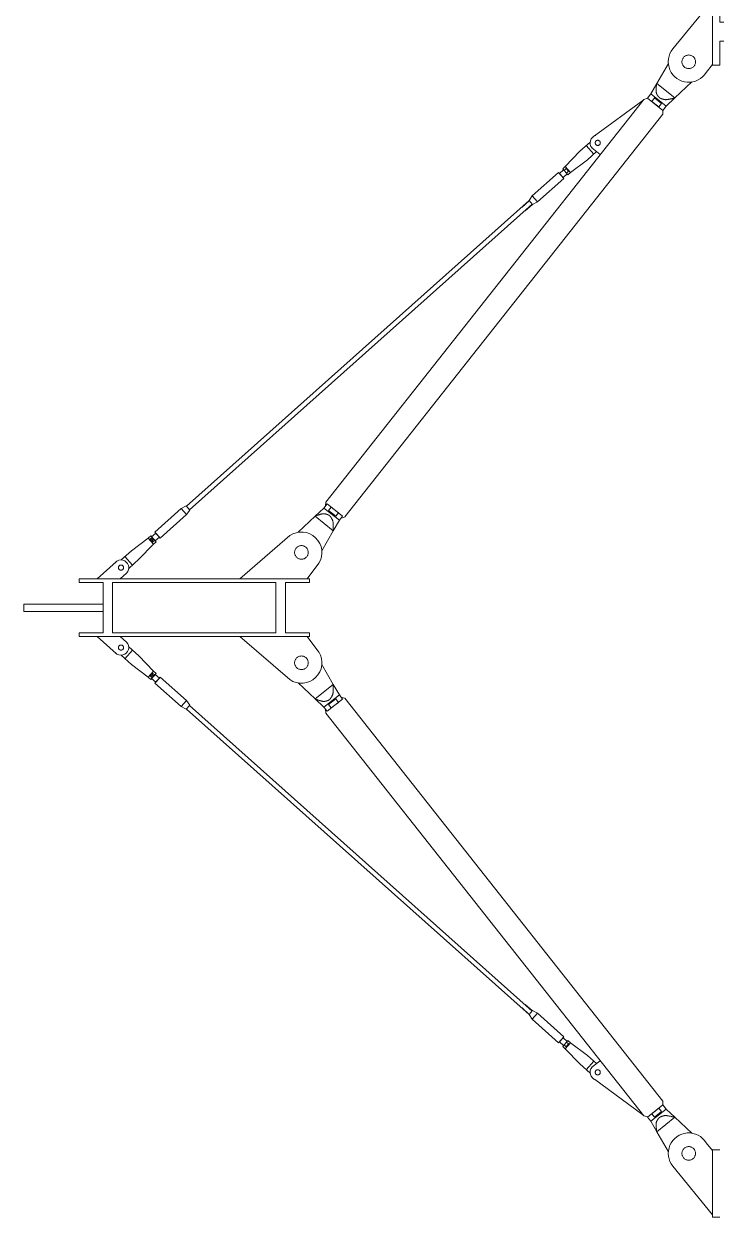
# Model space of a CAD drawing. Header units: inches. Extents: x -3410 to 5259, y -1080 to 3208.
# Drawn here: x -2188.6 to -2116.5, y 2437.2 to 2561.6 of the extents above; entities that cross this region are included whole.
import ezdxf

# ---------------------------------------------------------------- set-up
doc = ezdxf.new("R2010")
doc.units = ezdxf.units.IN
doc.header["$LTSCALE"] = 48
doc.header["$MEASUREMENT"] = 0
doc.layers.add('Venue-Walls and Doors', color=7, linetype='Continuous', lineweight=5)

msp = doc.modelspace()

# ---------------------------------------------------------------- linework, layer by layer
at = {"layer": 'Venue-Walls and Doors', "linetype": 'Continuous'}
for p, q in [((-2116.83, 2564), (-2120.96, 2558.95)), ((-2121.43, 2557.43), (-2122.64, 2555.34)), ((-2116.83, 2557.31), (-2117.5, 2556.5)), ((-2122.64, 2555.34), (-2123.26, 2554.26)), ((-2120.75, 2553.84), (-2122.65, 2555.35)), ((-2118.99, 2555.51), (-2120.75, 2553.84)), ((-2157.12, 2511.74), (-2123.99, 2553.69)), ((-2124.1, 2553.58), (-2129.13, 2549.89)), ((-2123.61, 2553.82), (-2123.99, 2553.69)), ((-2123.26, 2554.26), (-2123.6, 2553.82)), ((-2123.6, 2553.82), (-2122, 2552.55)), ((-2121.66, 2552.99), (-2123.26, 2554.26)), ((-2122.89, 2553.84), (-2123.17, 2553.48)), ((-2123.17, 2553.48), (-2122.43, 2552.9)), ((-2122.15, 2553.26), (-2122.89, 2553.84)), ((-2120.75, 2553.84), (-2121.66, 2552.99)), ((-2155.15, 2510.19), (-2122.02, 2552.16)), ((-2122.43, 2552.9), (-2122.15, 2553.26)), ((-2122, 2552.55), (-2122.02, 2552.15)), ((-2122, 2552.55), (-2121.66, 2552.99)), ((-2130.66, 2548.29), (-2129.58, 2549.25)), ((-2129.99, 2548.89), (-2129.19, 2548)), ((-2128.53, 2547.95), (-2129.39, 2548.63)), ((-2132.17, 2546.7), (-2130.66, 2548.29)), ((-2131.62, 2546.08), (-2129.87, 2547.4)), ((-2129.87, 2547.4), (-2128.91, 2548.25)), ((-2135.62, 2543.63), (-2132.87, 2546.08)), ((-2132.87, 2546.08), (-2132.31, 2545.46)), ((-2132.78, 2545.98), (-2132.36, 2546.36)), ((-2132.4, 2545.56), (-2132.78, 2545.98)), ((-2132.44, 2546.46), (-2132.17, 2546.7)), ((-2131.89, 2545.84), (-2132.44, 2546.46)), ((-2131.98, 2545.94), (-2132.4, 2545.56)), ((-2132.36, 2546.36), (-2131.98, 2545.94)), ((-2132.29, 2546.29), (-2132.07, 2546.49)), ((-2132.04, 2546.01), (-2132.29, 2546.29)), ((-2132.17, 2546.7), (-2131.62, 2546.08)), ((-2132.07, 2546.49), (-2131.82, 2546.21)), ((-2131.82, 2546.21), (-2132.04, 2546.01)), ((-2131.62, 2546.08), (-2131.89, 2545.84)), ((-2132.31, 2545.46), (-2135.06, 2543.01)), ((-2135.95, 2543.15), (-2135.62, 2543.63)), ((-2135.06, 2543.01), (-2135.62, 2543.63)), ((-2135.95, 2543.15), (-2171.64, 2511.31)), ((-2171.31, 2510.94), (-2135.62, 2542.78)), ((-2136.68, 2542.46), (-2135.93, 2543.13)), ((-2135.6, 2542.75), (-2136.35, 2542.08)), ((-2135.95, 2543.15), (-2135.58, 2542.73)), ((-2135.58, 2542.73), (-2135.06, 2543.01)), ((-2171.67, 2511.34), (-2172.18, 2511.06)), ((-2171.67, 2511.34), (-2171.29, 2510.91)), ((-2158.23, 2510.26), (-2157.32, 2511.12)), ((-2157.32, 2511.12), (-2156.98, 2511.55)), ((-2155.71, 2509.85), (-2157.32, 2511.12)), ((-2157.15, 2511.34), (-2157.12, 2511.74)), ((-2156.98, 2511.55), (-2155.37, 2510.28)), ((-2156.83, 2510.85), (-2156.55, 2511.21)), ((-2156.55, 2511.21), (-2155.81, 2510.62)), ((-2172.18, 2511.06), (-2174.93, 2508.61)), ((-2174.38, 2507.99), (-2171.63, 2510.44)), ((-2171.63, 2510.44), (-2172.18, 2511.06)), ((-2171.29, 2510.91), (-2171.63, 2510.44)), ((-2159.99, 2508.6), (-2158.23, 2510.26)), ((-2156.34, 2508.76), (-2158.24, 2510.27)), ((-2156.09, 2510.26), (-2156.83, 2510.85)), ((-2155.81, 2510.62), (-2156.09, 2510.26)), ((-2155.37, 2510.28), (-2155.71, 2509.85)), ((-2155.54, 2510.07), (-2155.16, 2510.18)), ((-2157.54, 2506.67), (-2156.34, 2508.76)), ((-2156.34, 2508.76), (-2155.71, 2509.85)), ((-2175.63, 2507.99), (-2177.38, 2506.67)), ((-2175.36, 2508.23), (-2175.62, 2507.99)), ((-2175.62, 2507.99), (-2175.07, 2507.37)), ((-2175.21, 2508.06), (-2175.43, 2507.87)), ((-2175.43, 2507.87), (-2174.95, 2507.78)), ((-2175.43, 2507.87), (-2175.17, 2507.58)), ((-2174.8, 2507.61), (-2175.36, 2508.23)), ((-2174.84, 2508.51), (-2175.27, 2508.13)), ((-2175.27, 2508.13), (-2174.89, 2507.71)), ((-2175.21, 2508.06), (-2175.17, 2507.58)), ((-2174.95, 2507.78), (-2175.21, 2508.06)), ((-2175.17, 2507.58), (-2174.95, 2507.78)), ((-2175.07, 2507.37), (-2174.8, 2507.61)), ((-2174.93, 2508.61), (-2174.38, 2507.99)), ((-2174.89, 2507.71), (-2174.46, 2508.09)), ((-2174.46, 2508.09), (-2174.84, 2508.51)), ((-2166.08, 2503.75), (-2160.86, 2508.25)), ((-2177.38, 2506.67), (-2178.46, 2505.71)), ((-2175.08, 2507.37), (-2176.59, 2505.78)), ((-2180.96, 2503.75), (-2178.98, 2505.52)), ((-2178.05, 2506.07), (-2177.26, 2505.18)), ((-2176.59, 2505.78), (-2177.66, 2504.83)), ((-2159.08, 2503.75), (-2157.86, 2505.37)), ((-2178.56, 2503.75), (-2177.89, 2504.34)), ((-2180.96, 2497.75), (-2178.98, 2495.98)), ((-2178.56, 2497.75), (-2177.89, 2497.15)), ((-2166.08, 2497.75), (-2160.86, 2493.25)), ((-2159.08, 2497.75), (-2157.86, 2496.12)), ((-2178.05, 2495.42), (-2177.26, 2496.31)), ((-2176.59, 2495.71), (-2177.66, 2496.67)), ((-2177.38, 2494.82), (-2178.46, 2495.78)), ((-2175.08, 2494.13), (-2176.59, 2495.71)), ((-2175.63, 2493.5), (-2177.38, 2494.82)), ((-2175.62, 2493.5), (-2175.07, 2494.12)), ((-2175.43, 2493.63), (-2175.17, 2493.91)), ((-2175.43, 2493.63), (-2174.95, 2493.72)), ((-2174.8, 2493.88), (-2175.36, 2493.26)), ((-2175.27, 2493.36), (-2174.89, 2493.78)), ((-2175.21, 2493.43), (-2175.17, 2493.91)), ((-2174.95, 2493.72), (-2175.21, 2493.43)), ((-2175.17, 2493.91), (-2174.95, 2493.72)), ((-2175.07, 2494.12), (-2174.8, 2493.88)), ((-2174.89, 2493.78), (-2174.46, 2493.41)), ((-2157.54, 2494.83), (-2156.34, 2492.73)), ((-2175.36, 2493.26), (-2175.62, 2493.5)), ((-2175.21, 2493.43), (-2175.43, 2493.63)), ((-2174.84, 2492.98), (-2175.27, 2493.36)), ((-2174.93, 2492.88), (-2174.38, 2493.5)), ((-2172.18, 2490.43), (-2174.93, 2492.88)), ((-2174.46, 2493.41), (-2174.84, 2492.98)), ((-2174.38, 2493.5), (-2171.63, 2491.06)), ((-2159.99, 2492.9), (-2158.23, 2491.24)), ((-2156.34, 2492.73), (-2158.24, 2491.23)), ((-2156.34, 2492.73), (-2155.71, 2491.65)), ((-2158.23, 2491.24), (-2157.32, 2490.38)), ((-2155.71, 2491.65), (-2157.32, 2490.38)), ((-2156.09, 2491.23), (-2156.83, 2490.65)), ((-2155.81, 2490.87), (-2156.09, 2491.23)), ((-2155.37, 2491.21), (-2155.71, 2491.65)), ((-2155.54, 2491.43), (-2155.16, 2491.31)), ((-2155.15, 2491.3), (-2122.02, 2449.34)), ((-2171.63, 2491.06), (-2172.18, 2490.43)), ((-2171.67, 2490.15), (-2172.18, 2490.43)), ((-2171.67, 2490.15), (-2171.29, 2490.58)), ((-2135.95, 2458.34), (-2171.64, 2490.18)), ((-2171.29, 2490.58), (-2171.63, 2491.06)), ((-2171.31, 2490.55), (-2135.62, 2458.71)), ((-2157.32, 2490.38), (-2156.98, 2489.94)), ((-2157.15, 2490.15), (-2157.12, 2489.75)), ((-2156.98, 2489.94), (-2155.37, 2491.21)), ((-2156.83, 2490.65), (-2156.55, 2490.29)), ((-2156.55, 2490.29), (-2155.81, 2490.87)), ((-2157.12, 2489.75), (-2123.99, 2447.8)), ((-2136.68, 2459.04), (-2135.93, 2458.37)), ((-2135.6, 2458.74), (-2136.35, 2459.41)), ((-2135.95, 2458.34), (-2135.58, 2458.76)), ((-2135.95, 2458.34), (-2135.62, 2457.86)), ((-2135.06, 2458.48), (-2135.62, 2457.86)), ((-2135.62, 2457.86), (-2132.87, 2455.41)), ((-2135.58, 2458.76), (-2135.06, 2458.48)), ((-2132.31, 2456.03), (-2135.06, 2458.48)), ((-2132.87, 2455.41), (-2132.31, 2456.03)), ((-2132.4, 2455.94), (-2132.78, 2455.51)), ((-2132.78, 2455.51), (-2132.36, 2455.13)), ((-2131.89, 2455.65), (-2132.44, 2455.03)), ((-2131.98, 2455.56), (-2132.4, 2455.94)), ((-2132.36, 2455.13), (-2131.98, 2455.56)), ((-2132.04, 2455.49), (-2132.29, 2455.2)), ((-2132.29, 2455.2), (-2132.07, 2455)), ((-2132.17, 2454.79), (-2131.62, 2455.41)), ((-2132.07, 2455), (-2131.82, 2455.29)), ((-2131.82, 2455.29), (-2132.04, 2455.49)), ((-2131.62, 2455.41), (-2131.89, 2455.65)), ((-2131.62, 2455.41), (-2129.87, 2454.09)), ((-2132.44, 2455.03), (-2132.17, 2454.79)), ((-2132.17, 2454.79), (-2130.66, 2453.2)), ((-2129.87, 2454.09), (-2128.91, 2453.24)), ((-2130.66, 2453.2), (-2129.58, 2452.24)), ((-2129.99, 2452.6), (-2129.19, 2453.49)), ((-2128.53, 2453.54), (-2129.39, 2452.87)), ((-2124.1, 2447.92), (-2129.13, 2451.61)), ((-2122, 2448.94), (-2122.02, 2449.34)), ((-2123.61, 2447.68), (-2123.99, 2447.8)), ((-2123.6, 2447.67), (-2122, 2448.94)), ((-2121.66, 2448.51), (-2123.26, 2447.24)), ((-2123.17, 2448.01), (-2122.43, 2448.6)), ((-2122.89, 2447.65), (-2123.17, 2448.01)), ((-2122.15, 2448.24), (-2122.89, 2447.65)), ((-2122.43, 2448.6), (-2122.15, 2448.24)), ((-2122, 2448.94), (-2121.66, 2448.51)), ((-2120.75, 2447.65), (-2121.66, 2448.51)), ((-2123.26, 2447.24), (-2123.6, 2447.67)), ((-2122.64, 2446.15), (-2123.26, 2447.24)), ((-2120.75, 2447.65), (-2122.65, 2446.15)), ((-2118.99, 2445.99), (-2120.75, 2447.65)), ((-2121.43, 2444.06), (-2122.64, 2446.15)), ((-2116.83, 2444.18), (-2117.5, 2445)), ((-2116.83, 2444.25), (-2116.83, 2437.25)), ((-2116.83, 2437.5), (-2120.96, 2442.54))]:
    msp.add_line(p, q, dxfattribs=at)
at = {"layer": 'Venue-Walls and Doors', "linetype": 'Continuous', "flags": 128}
for points in [[(-2097.83, 2557.25), (-2098.58, 2557.25), (-2098.58, 2559.75), (-2116.08, 2559.75), (-2116.08, 2557.25), (-2116.83, 2557.25), (-2116.83, 2564.25), (-2116.08, 2564.25), (-2116.08, 2561.75), (-2098.58, 2561.75), (-2098.58, 2564.25), (-2097.83, 2564.25), (-2097.83, 2557.25)], [(-2180.33, 2501.1), (-2188.58, 2501.1), (-2188.58, 2500.35), (-2180.33, 2500.35)], [(-2116.08, 2437.25), (-2116.83, 2437.25), (-2116.83, 2444.25), (-2116.08, 2444.25)]]:
    msp.add_lwpolyline(points, dxfattribs=at)
for points in [[(-2118.6, 2557.61), (-2118.61, 2557.54), (-2118.62, 2557.47), (-2118.63, 2557.4), (-2118.66, 2557.34), (-2118.69, 2557.27), (-2118.72, 2557.21), (-2118.76, 2557.16), (-2118.81, 2557.11), (-2118.86, 2557.06), (-2118.92, 2557.02), (-2118.98, 2556.98), (-2119.04, 2556.95), (-2119.1, 2556.93), (-2119.17, 2556.91), (-2119.24, 2556.9), (-2119.31, 2556.9), (-2119.38, 2556.9), (-2119.45, 2556.91), (-2119.52, 2556.93), (-2119.58, 2556.95), (-2119.64, 2556.98), (-2119.7, 2557.02), (-2119.76, 2557.06), (-2119.81, 2557.11), (-2119.86, 2557.16), (-2119.9, 2557.21), (-2119.94, 2557.27), (-2119.97, 2557.34), (-2119.99, 2557.4), (-2120.01, 2557.47), (-2120.02, 2557.54), (-2120.02, 2557.61), (-2120.02, 2557.68), (-2120.01, 2557.74), (-2119.99, 2557.81), (-2119.97, 2557.88), (-2119.94, 2557.94), (-2119.9, 2558), (-2119.86, 2558.06), (-2119.81, 2558.11), (-2119.76, 2558.15), (-2119.7, 2558.2), (-2119.64, 2558.23), (-2119.58, 2558.26), (-2119.52, 2558.28), (-2119.45, 2558.3), (-2119.38, 2558.31), (-2119.31, 2558.32), (-2119.24, 2558.31), (-2119.17, 2558.3), (-2119.1, 2558.28), (-2119.04, 2558.26), (-2118.98, 2558.23), (-2118.92, 2558.2), (-2118.86, 2558.15), (-2118.81, 2558.11), (-2118.76, 2558.06), (-2118.72, 2558), (-2118.69, 2557.94), (-2118.66, 2557.88), (-2118.63, 2557.81), (-2118.62, 2557.74), (-2118.61, 2557.68)], [(-2128.52, 2549.16), (-2128.52, 2549.14), (-2128.52, 2549.11), (-2128.53, 2549.08), (-2128.54, 2549.06), (-2128.55, 2549.04), (-2128.56, 2549.01), (-2128.58, 2548.99), (-2128.59, 2548.97), (-2128.61, 2548.95), (-2128.64, 2548.94), (-2128.66, 2548.92), (-2128.68, 2548.91), (-2128.71, 2548.9), (-2128.73, 2548.9), (-2128.76, 2548.89), (-2128.79, 2548.89), (-2128.81, 2548.89), (-2128.84, 2548.9), (-2128.86, 2548.9), (-2128.89, 2548.91), (-2128.91, 2548.92), (-2128.94, 2548.94), (-2128.96, 2548.95), (-2128.98, 2548.97), (-2128.99, 2548.99), (-2129.01, 2549.01), (-2129.02, 2549.04), (-2129.04, 2549.06), (-2129.04, 2549.08), (-2129.05, 2549.11), (-2129.05, 2549.14), (-2129.06, 2549.16), (-2129.05, 2549.19), (-2129.05, 2549.22), (-2129.04, 2549.24), (-2129.04, 2549.27), (-2129.02, 2549.29), (-2129.01, 2549.31), (-2128.99, 2549.33), (-2128.98, 2549.35), (-2128.96, 2549.37), (-2128.94, 2549.39), (-2128.91, 2549.4), (-2128.89, 2549.41), (-2128.86, 2549.42), (-2128.84, 2549.43), (-2128.81, 2549.43), (-2128.79, 2549.43), (-2128.76, 2549.43), (-2128.73, 2549.43), (-2128.71, 2549.42), (-2128.68, 2549.41), (-2128.66, 2549.4), (-2128.64, 2549.39), (-2128.61, 2549.37), (-2128.59, 2549.35), (-2128.58, 2549.33), (-2128.56, 2549.31), (-2128.55, 2549.29), (-2128.54, 2549.27), (-2128.53, 2549.24), (-2128.52, 2549.22), (-2128.52, 2549.19)], [(-2158.95, 2506.49), (-2158.96, 2506.42), (-2158.97, 2506.36), (-2158.98, 2506.29), (-2159.01, 2506.22), (-2159.04, 2506.16), (-2159.07, 2506.1), (-2159.11, 2506.04), (-2159.16, 2505.99), (-2159.21, 2505.95), (-2159.27, 2505.9), (-2159.33, 2505.87), (-2159.39, 2505.84), (-2159.46, 2505.82), (-2159.52, 2505.8), (-2159.59, 2505.79), (-2159.66, 2505.79), (-2159.73, 2505.79), (-2159.8, 2505.8), (-2159.87, 2505.82), (-2159.93, 2505.84), (-2160, 2505.87), (-2160.06, 2505.9), (-2160.11, 2505.95), (-2160.16, 2505.99), (-2160.21, 2506.04), (-2160.25, 2506.1), (-2160.29, 2506.16), (-2160.32, 2506.22), (-2160.34, 2506.29), (-2160.36, 2506.36), (-2160.37, 2506.42), (-2160.37, 2506.49), (-2160.37, 2506.56), (-2160.36, 2506.63), (-2160.34, 2506.7), (-2160.32, 2506.77), (-2160.29, 2506.83), (-2160.25, 2506.89), (-2160.21, 2506.94), (-2160.16, 2507), (-2160.11, 2507.04), (-2160.06, 2507.08), (-2160, 2507.12), (-2159.93, 2507.15), (-2159.87, 2507.17), (-2159.8, 2507.19), (-2159.73, 2507.2), (-2159.66, 2507.2), (-2159.59, 2507.2), (-2159.52, 2507.19), (-2159.46, 2507.17), (-2159.39, 2507.15), (-2159.33, 2507.12), (-2159.27, 2507.08), (-2159.21, 2507.04), (-2159.16, 2507), (-2159.11, 2506.94), (-2159.07, 2506.89), (-2159.04, 2506.83), (-2159.01, 2506.77), (-2158.98, 2506.7), (-2158.97, 2506.63), (-2158.96, 2506.56)], [(-2178.19, 2504.91), (-2178.19, 2504.88), (-2178.2, 2504.86), (-2178.2, 2504.83), (-2178.21, 2504.81), (-2178.22, 2504.78), (-2178.24, 2504.76), (-2178.25, 2504.74), (-2178.27, 2504.72), (-2178.29, 2504.7), (-2178.31, 2504.69), (-2178.33, 2504.67), (-2178.36, 2504.66), (-2178.38, 2504.65), (-2178.41, 2504.65), (-2178.43, 2504.64), (-2178.46, 2504.64), (-2178.49, 2504.64), (-2178.51, 2504.65), (-2178.54, 2504.65), (-2178.56, 2504.66), (-2178.59, 2504.67), (-2178.61, 2504.69), (-2178.63, 2504.7), (-2178.65, 2504.72), (-2178.67, 2504.74), (-2178.69, 2504.76), (-2178.7, 2504.78), (-2178.71, 2504.81), (-2178.72, 2504.83), (-2178.73, 2504.86), (-2178.73, 2504.88), (-2178.73, 2504.91), (-2178.73, 2504.94), (-2178.73, 2504.96), (-2178.72, 2504.99), (-2178.71, 2505.01), (-2178.7, 2505.04), (-2178.69, 2505.06), (-2178.67, 2505.08), (-2178.65, 2505.1), (-2178.63, 2505.12), (-2178.61, 2505.13), (-2178.59, 2505.15), (-2178.56, 2505.16), (-2178.54, 2505.17), (-2178.51, 2505.18), (-2178.49, 2505.18), (-2178.46, 2505.18), (-2178.43, 2505.18), (-2178.41, 2505.18), (-2178.38, 2505.17), (-2178.36, 2505.16), (-2178.33, 2505.15), (-2178.31, 2505.13), (-2178.29, 2505.12), (-2178.27, 2505.1), (-2178.25, 2505.08), (-2178.24, 2505.06), (-2178.22, 2505.04), (-2178.21, 2505.01), (-2178.2, 2504.99), (-2178.2, 2504.96), (-2178.19, 2504.94)], [(-2158.83, 2498.12), (-2158.83, 2497.75), (-2182.83, 2497.75), (-2182.83, 2498.12), (-2180.33, 2498.12), (-2180.33, 2503.37), (-2182.83, 2503.37), (-2182.83, 2503.75), (-2158.83, 2503.75), (-2158.83, 2503.37), (-2161.33, 2503.37), (-2161.33, 2498.12)], [(-2179.33, 2498.12), (-2162.33, 2498.12), (-2162.33, 2503.37), (-2179.33, 2503.37)], [(-2178.19, 2496.58), (-2178.19, 2496.56), (-2178.2, 2496.53), (-2178.2, 2496.5), (-2178.21, 2496.48), (-2178.22, 2496.46), (-2178.24, 2496.43), (-2178.25, 2496.41), (-2178.27, 2496.39), (-2178.29, 2496.37), (-2178.31, 2496.36), (-2178.33, 2496.35), (-2178.36, 2496.33), (-2178.38, 2496.32), (-2178.41, 2496.32), (-2178.43, 2496.31), (-2178.46, 2496.31), (-2178.49, 2496.31), (-2178.51, 2496.32), (-2178.54, 2496.32), (-2178.56, 2496.33), (-2178.59, 2496.35), (-2178.61, 2496.36), (-2178.63, 2496.37), (-2178.65, 2496.39), (-2178.67, 2496.41), (-2178.69, 2496.43), (-2178.7, 2496.46), (-2178.71, 2496.48), (-2178.72, 2496.5), (-2178.73, 2496.53), (-2178.73, 2496.56), (-2178.73, 2496.58), (-2178.73, 2496.61), (-2178.73, 2496.64), (-2178.72, 2496.66), (-2178.71, 2496.69), (-2178.7, 2496.71), (-2178.69, 2496.73), (-2178.67, 2496.75), (-2178.65, 2496.77), (-2178.63, 2496.79), (-2178.61, 2496.81), (-2178.59, 2496.82), (-2178.56, 2496.83), (-2178.54, 2496.84), (-2178.51, 2496.85), (-2178.49, 2496.85), (-2178.46, 2496.85), (-2178.43, 2496.85), (-2178.41, 2496.85), (-2178.38, 2496.84), (-2178.36, 2496.83), (-2178.33, 2496.82), (-2178.31, 2496.81), (-2178.29, 2496.79), (-2178.27, 2496.77), (-2178.25, 2496.75), (-2178.24, 2496.73), (-2178.22, 2496.71), (-2178.21, 2496.69), (-2178.2, 2496.66), (-2178.2, 2496.64), (-2178.19, 2496.61)], [(-2158.95, 2495), (-2158.96, 2494.93), (-2158.97, 2494.86), (-2158.98, 2494.79), (-2159.01, 2494.73), (-2159.04, 2494.67), (-2159.07, 2494.61), (-2159.11, 2494.55), (-2159.16, 2494.5), (-2159.21, 2494.45), (-2159.27, 2494.41), (-2159.33, 2494.37), (-2159.39, 2494.34), (-2159.46, 2494.32), (-2159.52, 2494.3), (-2159.59, 2494.29), (-2159.66, 2494.29), (-2159.73, 2494.29), (-2159.8, 2494.3), (-2159.87, 2494.32), (-2159.93, 2494.34), (-2160, 2494.37), (-2160.06, 2494.41), (-2160.11, 2494.45), (-2160.16, 2494.5), (-2160.21, 2494.55), (-2160.25, 2494.61), (-2160.29, 2494.67), (-2160.32, 2494.73), (-2160.34, 2494.79), (-2160.36, 2494.86), (-2160.37, 2494.93), (-2160.37, 2495), (-2160.37, 2495.07), (-2160.36, 2495.14), (-2160.34, 2495.21), (-2160.32, 2495.27), (-2160.29, 2495.33), (-2160.25, 2495.39), (-2160.21, 2495.45), (-2160.16, 2495.5), (-2160.11, 2495.55), (-2160.06, 2495.59), (-2160, 2495.62), (-2159.93, 2495.65), (-2159.87, 2495.68), (-2159.8, 2495.69), (-2159.73, 2495.7), (-2159.66, 2495.71), (-2159.59, 2495.7), (-2159.52, 2495.69), (-2159.46, 2495.68), (-2159.39, 2495.65), (-2159.33, 2495.62), (-2159.27, 2495.59), (-2159.21, 2495.55), (-2159.16, 2495.5), (-2159.11, 2495.45), (-2159.07, 2495.39), (-2159.04, 2495.33), (-2159.01, 2495.27), (-2158.98, 2495.21), (-2158.97, 2495.14), (-2158.96, 2495.07)], [(-2128.52, 2452.33), (-2128.52, 2452.3), (-2128.52, 2452.28), (-2128.53, 2452.25), (-2128.54, 2452.23), (-2128.55, 2452.2), (-2128.56, 2452.18), (-2128.58, 2452.16), (-2128.59, 2452.14), (-2128.61, 2452.12), (-2128.64, 2452.11), (-2128.66, 2452.09), (-2128.68, 2452.08), (-2128.71, 2452.07), (-2128.73, 2452.07), (-2128.76, 2452.06), (-2128.79, 2452.06), (-2128.81, 2452.06), (-2128.84, 2452.07), (-2128.86, 2452.07), (-2128.89, 2452.08), (-2128.91, 2452.09), (-2128.94, 2452.11), (-2128.96, 2452.12), (-2128.98, 2452.14), (-2128.99, 2452.16), (-2129.01, 2452.18), (-2129.02, 2452.2), (-2129.04, 2452.23), (-2129.04, 2452.25), (-2129.05, 2452.28), (-2129.05, 2452.3), (-2129.06, 2452.33), (-2129.05, 2452.36), (-2129.05, 2452.38), (-2129.04, 2452.41), (-2129.04, 2452.43), (-2129.02, 2452.46), (-2129.01, 2452.48), (-2128.99, 2452.5), (-2128.98, 2452.52), (-2128.96, 2452.54), (-2128.94, 2452.56), (-2128.91, 2452.57), (-2128.89, 2452.58), (-2128.86, 2452.59), (-2128.84, 2452.6), (-2128.81, 2452.6), (-2128.79, 2452.6), (-2128.76, 2452.6), (-2128.73, 2452.6), (-2128.71, 2452.59), (-2128.68, 2452.58), (-2128.66, 2452.57), (-2128.64, 2452.56), (-2128.61, 2452.54), (-2128.59, 2452.52), (-2128.58, 2452.5), (-2128.56, 2452.48), (-2128.55, 2452.46), (-2128.54, 2452.43), (-2128.53, 2452.41), (-2128.52, 2452.38), (-2128.52, 2452.36)], [(-2118.6, 2443.89), (-2118.61, 2443.82), (-2118.62, 2443.75), (-2118.63, 2443.68), (-2118.66, 2443.62), (-2118.69, 2443.55), (-2118.72, 2443.49), (-2118.76, 2443.44), (-2118.81, 2443.39), (-2118.86, 2443.34), (-2118.92, 2443.3), (-2118.98, 2443.26), (-2119.04, 2443.23), (-2119.1, 2443.21), (-2119.17, 2443.19), (-2119.24, 2443.18), (-2119.31, 2443.18), (-2119.38, 2443.18), (-2119.45, 2443.19), (-2119.52, 2443.21), (-2119.58, 2443.23), (-2119.64, 2443.26), (-2119.7, 2443.3), (-2119.76, 2443.34), (-2119.81, 2443.39), (-2119.86, 2443.44), (-2119.9, 2443.49), (-2119.94, 2443.55), (-2119.97, 2443.62), (-2119.99, 2443.68), (-2120.01, 2443.75), (-2120.02, 2443.82), (-2120.02, 2443.89), (-2120.02, 2443.96), (-2120.01, 2444.03), (-2119.99, 2444.09), (-2119.97, 2444.16), (-2119.94, 2444.22), (-2119.9, 2444.28), (-2119.86, 2444.34), (-2119.81, 2444.39), (-2119.76, 2444.44), (-2119.7, 2444.48), (-2119.64, 2444.51), (-2119.58, 2444.54), (-2119.52, 2444.57), (-2119.45, 2444.58), (-2119.38, 2444.59), (-2119.31, 2444.6), (-2119.24, 2444.59), (-2119.17, 2444.58), (-2119.1, 2444.57), (-2119.04, 2444.54), (-2118.98, 2444.51), (-2118.92, 2444.48), (-2118.86, 2444.44), (-2118.81, 2444.39), (-2118.76, 2444.34), (-2118.72, 2444.28), (-2118.69, 2444.22), (-2118.66, 2444.16), (-2118.63, 2444.09), (-2118.62, 2444.03), (-2118.61, 2443.96)]]:
    msp.add_lwpolyline(points, close=True, dxfattribs=at)
at = {"layer": 'Venue-Walls and Doors', "linetype": 'Continuous'}
for centre, radius, start, end in [((-2119.31, 2557.61), 2.13, 140.7087, 328.5467), ((-2128.78, 2549.16), 0.804, 105.8866, 221.363), ((-2159.66, 2506.49), 2.13, 328.1118, 124.4219), ((-2178.46, 2504.91), 0.803, 315.2017, 137.3712), ((-2178.46, 2496.59), 0.803, 222.6288, 44.7983), ((-2159.66, 2495), 2.13, 235.5775, 31.8737), ((-2128.78, 2452.33), 0.804, 138.5795, 254.1143), ((-2119.31, 2443.89), 2.13, 31.4398, 219.2739)]:
    msp.add_arc(centre, radius, start, end, dxfattribs=at)
for points, knots in [([(-2120.75, 2553.84), (-2121.18, 2553.74), (-2121.7, 2553.65), (-2121.88, 2553.68), (-2122.08, 2553.74), (-2122.18, 2553.77), (-2122.39, 2553.85), (-2122.51, 2554.03), (-2122.57, 2554.12), (-2122.66, 2554.29), (-2122.71, 2554.46), (-2122.7, 2554.94), (-2122.65, 2555.35)], [0, 0, 0, 0.100039, 0.200077, 0.300116, 0.400154, 0.400154, 0.600153, 0.600153, 0.700115, 0.800077, 0.900038, 1, 1, 1]), ([(-2156.34, 2508.76), (-2156.33, 2509.65), (-2156.41, 2509.82), (-2156.44, 2509.9), (-2156.54, 2510.08), (-2156.67, 2510.27), (-2156.83, 2510.4), (-2157.03, 2510.47), (-2157.22, 2510.52), (-2157.39, 2510.54), (-2157.86, 2510.41), (-2158.24, 2510.27)], [0, 0, 0, 0.20005, 0.20005, 0.300044, 0.400037, 0.500031, 0.600025, 0.700019, 0.800012, 0.900006, 1, 1, 1]), ([(-2156.34, 2492.73), (-2156.34, 2492.29), (-2156.37, 2491.76), (-2156.41, 2491.67), (-2156.44, 2491.59), (-2156.54, 2491.41), (-2156.67, 2491.22), (-2156.83, 2491.09), (-2157.03, 2491.02), (-2157.22, 2490.98), (-2157.39, 2490.96), (-2157.86, 2491.09), (-2158.24, 2491.23)], [0, 0, 0, 0.100025, 0.20005, 0.20005, 0.300044, 0.400037, 0.500031, 0.600025, 0.700019, 0.800012, 0.900006, 1, 1, 1]), ([(-2120.75, 2447.65), (-2121.18, 2447.75), (-2121.7, 2447.84), (-2121.79, 2447.83), (-2121.88, 2447.81), (-2122.08, 2447.76), (-2122.29, 2447.68), (-2122.45, 2447.55), (-2122.57, 2447.37), (-2122.66, 2447.2), (-2122.71, 2447.04), (-2122.7, 2446.55), (-2122.65, 2446.15)], [0, 0, 0, 0.10001, 0.200021, 0.200021, 0.300018, 0.400016, 0.500013, 0.60001, 0.700008, 0.800005, 0.900003, 1, 1, 1])]:
    msp.add_open_spline(points, degree=2, knots=knots, dxfattribs=at)

doc.saveas('drawing.dxf')
